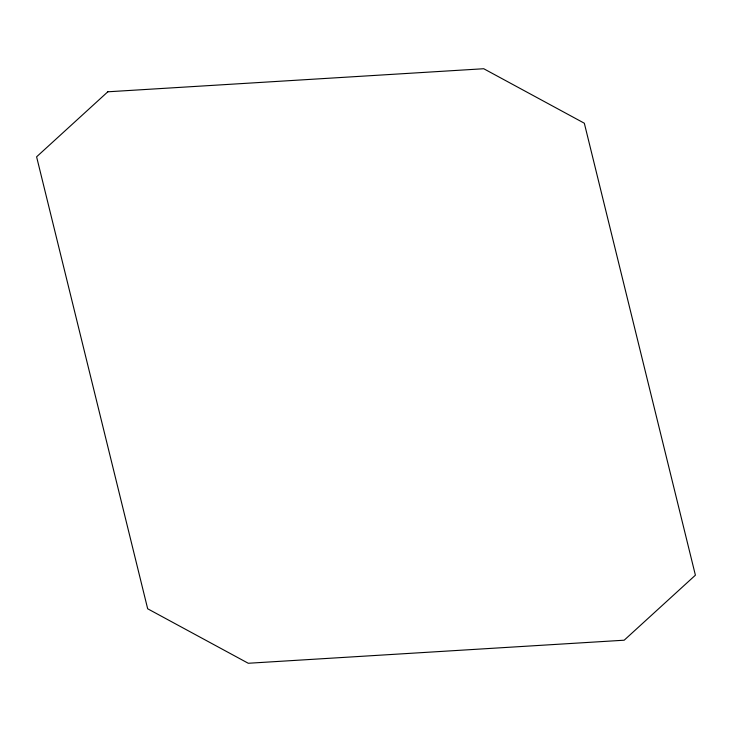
<?xml version="1.0" encoding="UTF-8"?>
<svg xmlns="http://www.w3.org/2000/svg" width="732" height="732" viewBox="0 0 732 732"><rect width="100%" height="100%" fill="white"/><g stroke="black" fill="none" stroke-linecap="round" stroke-linejoin="round"><path stroke-width="1.1" d="M107.824 91.793L36.6 156.813L147.672 608.777L248.267 663.265L624.176 640.207L695.4 575.187L584.328 123.223L483.733 68.735L107.824 91.793"/></g></svg>
